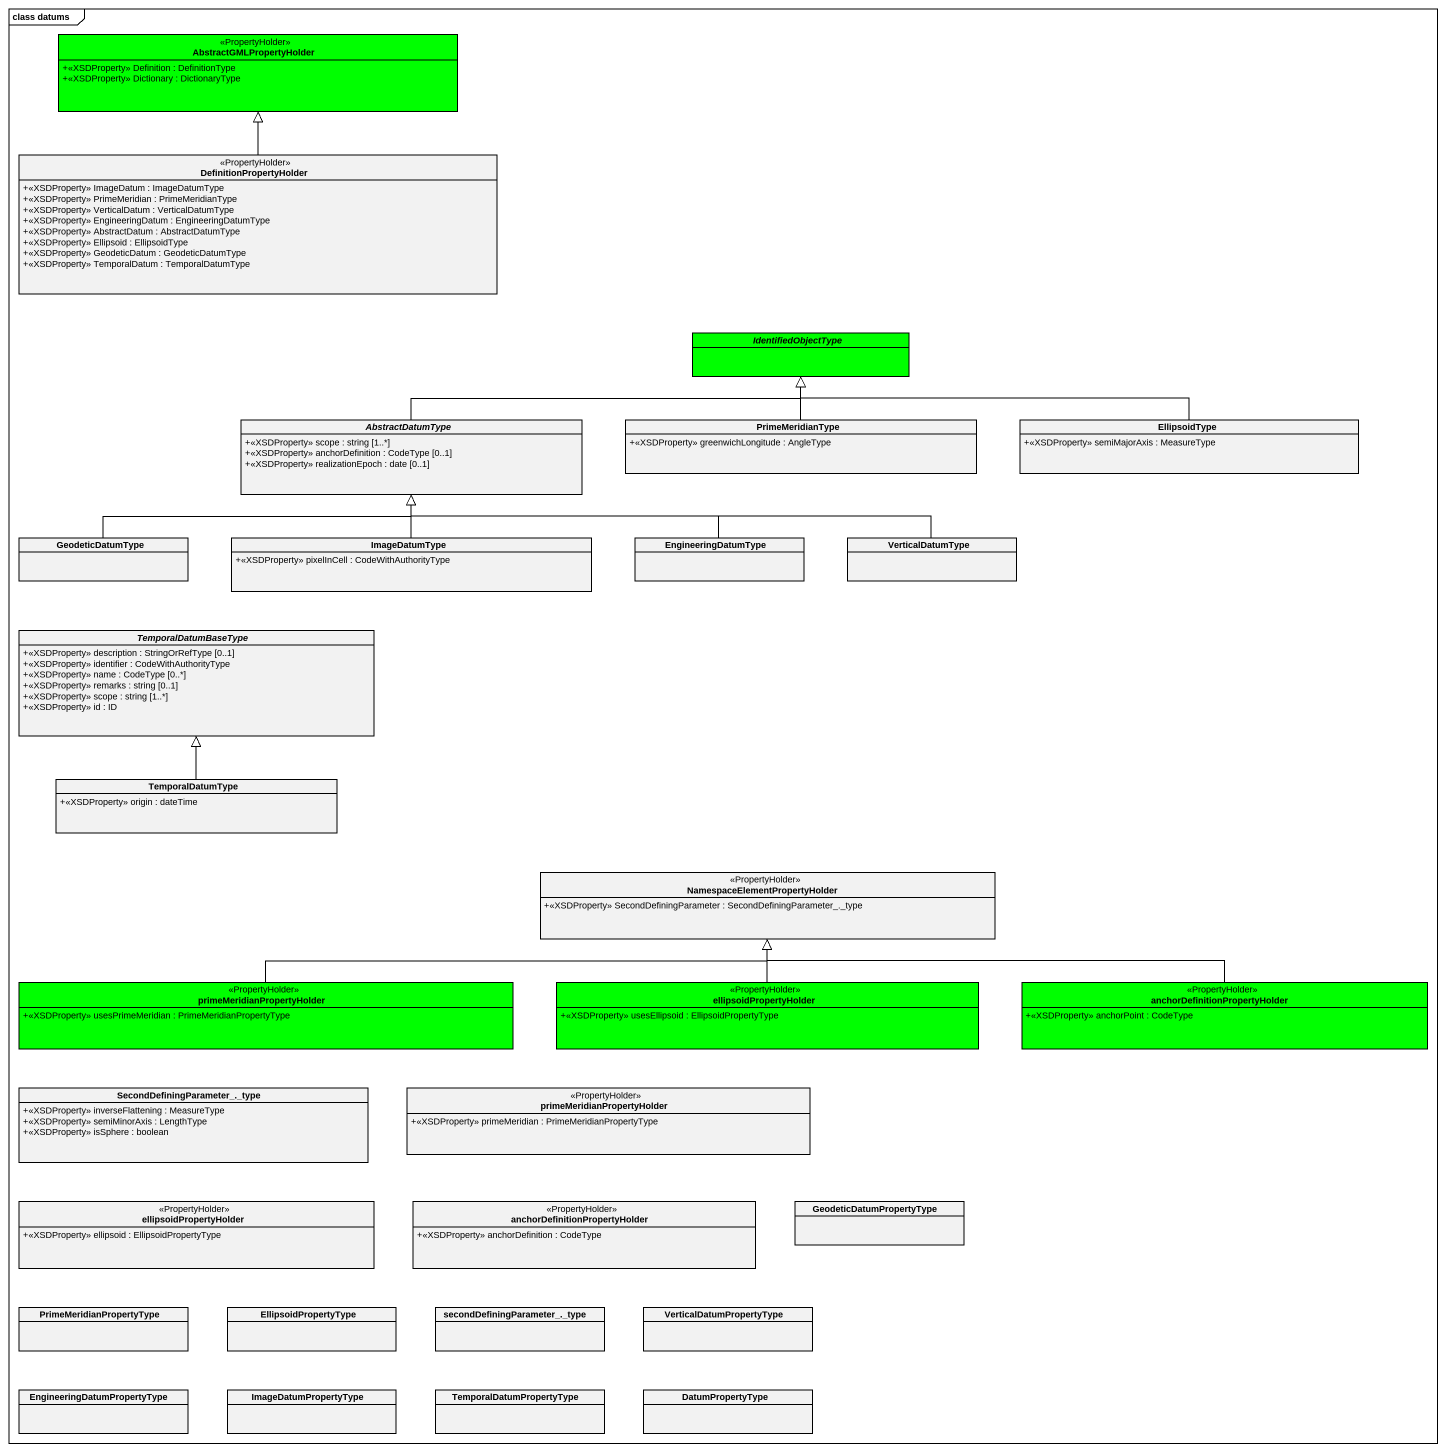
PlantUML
@startuml
mainframe class datums
hide circle
hide empty members
skinparam classAttributeIconSize 0
class AbstractGMLPropertyHolder <<PropertyHolder>> #00FF00 {
  +<<XSDProperty>> Definition : DefinitionType
  +<<XSDProperty>> Dictionary : DictionaryType
}
class DefinitionPropertyHolder <<PropertyHolder>> {
  +<<XSDProperty>> ImageDatum : ImageDatumType
  +<<XSDProperty>> PrimeMeridian : PrimeMeridianType
  +<<XSDProperty>> VerticalDatum : VerticalDatumType
  +<<XSDProperty>> EngineeringDatum : EngineeringDatumType
  +<<XSDProperty>> AbstractDatum : AbstractDatumType
  +<<XSDProperty>> Ellipsoid : EllipsoidType
  +<<XSDProperty>> GeodeticDatum : GeodeticDatumType
  +<<XSDProperty>> TemporalDatum : TemporalDatumType
}
abstract class IdentifiedObjectType #00FF00
abstract class AbstractDatumType {
  +<<XSDProperty>> scope : string [1..*]
  +<<XSDProperty>> anchorDefinition : CodeType [0..1]
  +<<XSDProperty>> realizationEpoch : date [0..1]
}
class PrimeMeridianType {
  +<<XSDProperty>> greenwichLongitude : AngleType
}
class EllipsoidType {
  +<<XSDProperty>> semiMajorAxis : MeasureType
}
class GeodeticDatumType
class ImageDatumType {
  +<<XSDProperty>> pixelInCell : CodeWithAuthorityType
}
class EngineeringDatumType
class VerticalDatumType
abstract class TemporalDatumBaseType {
  +<<XSDProperty>> description : StringOrRefType [0..1]
  +<<XSDProperty>> identifier : CodeWithAuthorityType
  +<<XSDProperty>> name : CodeType [0..*]
  +<<XSDProperty>> remarks : string [0..1]
  +<<XSDProperty>> scope : string [1..*]
  +<<XSDProperty>> id : ID
}
class TemporalDatumType {
  +<<XSDProperty>> origin : dateTime
}
class "NamespaceElementPropertyHolder" as NamespaceElementPropertyHold <<PropertyHolder>> {
  +<<XSDProperty>> SecondDefiningParameter : SecondDefiningParameter_._type
}
class primeMeridianPropertyHolder <<PropertyHolder>> #00FF00 {
  +<<XSDProperty>> usesPrimeMeridian : PrimeMeridianPropertyType
}
class ellipsoidPropertyHolder <<PropertyHolder>> #00FF00 {
  +<<XSDProperty>> usesEllipsoid : EllipsoidPropertyType
}
class "anchorDefinitionPropertyHolder" as anchorDefinitionPropertyHold <<PropertyHolder>> #00FF00 {
  +<<XSDProperty>> anchorPoint : CodeType
}
class "SecondDefiningParameter_._type" as SecondDefiningParameter_type {
  +<<XSDProperty>> inverseFlattening : MeasureType
  +<<XSDProperty>> semiMinorAxis : LengthType
  +<<XSDProperty>> isSphere : boolean
}
class "primeMeridianPropertyHolder" as primeMeridianPropertyHolder_2 <<PropertyHolder>> {
  +<<XSDProperty>> primeMeridian : PrimeMeridianPropertyType
}
class "ellipsoidPropertyHolder" as ellipsoidPropertyHolder_2 <<PropertyHolder>> {
  +<<XSDProperty>> ellipsoid : EllipsoidPropertyType
}
class "anchorDefinitionPropertyHolder" as anchorDefinitionPropertyHold_2 <<PropertyHolder>> {
  +<<XSDProperty>> anchorDefinition : CodeType
}
class GeodeticDatumPropertyType
class PrimeMeridianPropertyType
class EllipsoidPropertyType
class "secondDefiningParameter_._type" as secondDefiningParameter_type
class VerticalDatumPropertyType
class EngineeringDatumPropertyType
class ImageDatumPropertyType
class TemporalDatumPropertyType
class DatumPropertyType
DefinitionPropertyHolder -up-|> AbstractGMLPropertyHolder
AbstractDatumType -right-|> IdentifiedObjectType
PrimeMeridianType -up-|> IdentifiedObjectType
EllipsoidType -left-|> IdentifiedObjectType
GeodeticDatumType -right-|> AbstractDatumType
ImageDatumType -up-|> AbstractDatumType
EngineeringDatumType -left-|> AbstractDatumType
VerticalDatumType -left-|> AbstractDatumType
TemporalDatumType -up-|> TemporalDatumBaseType
primeMeridianPropertyHolder -right-|> NamespaceElementPropertyHold
ellipsoidPropertyHolder -up-|> NamespaceElementPropertyHold
anchorDefinitionPropertyHold -left-|> NamespaceElementPropertyHold
@enduml
